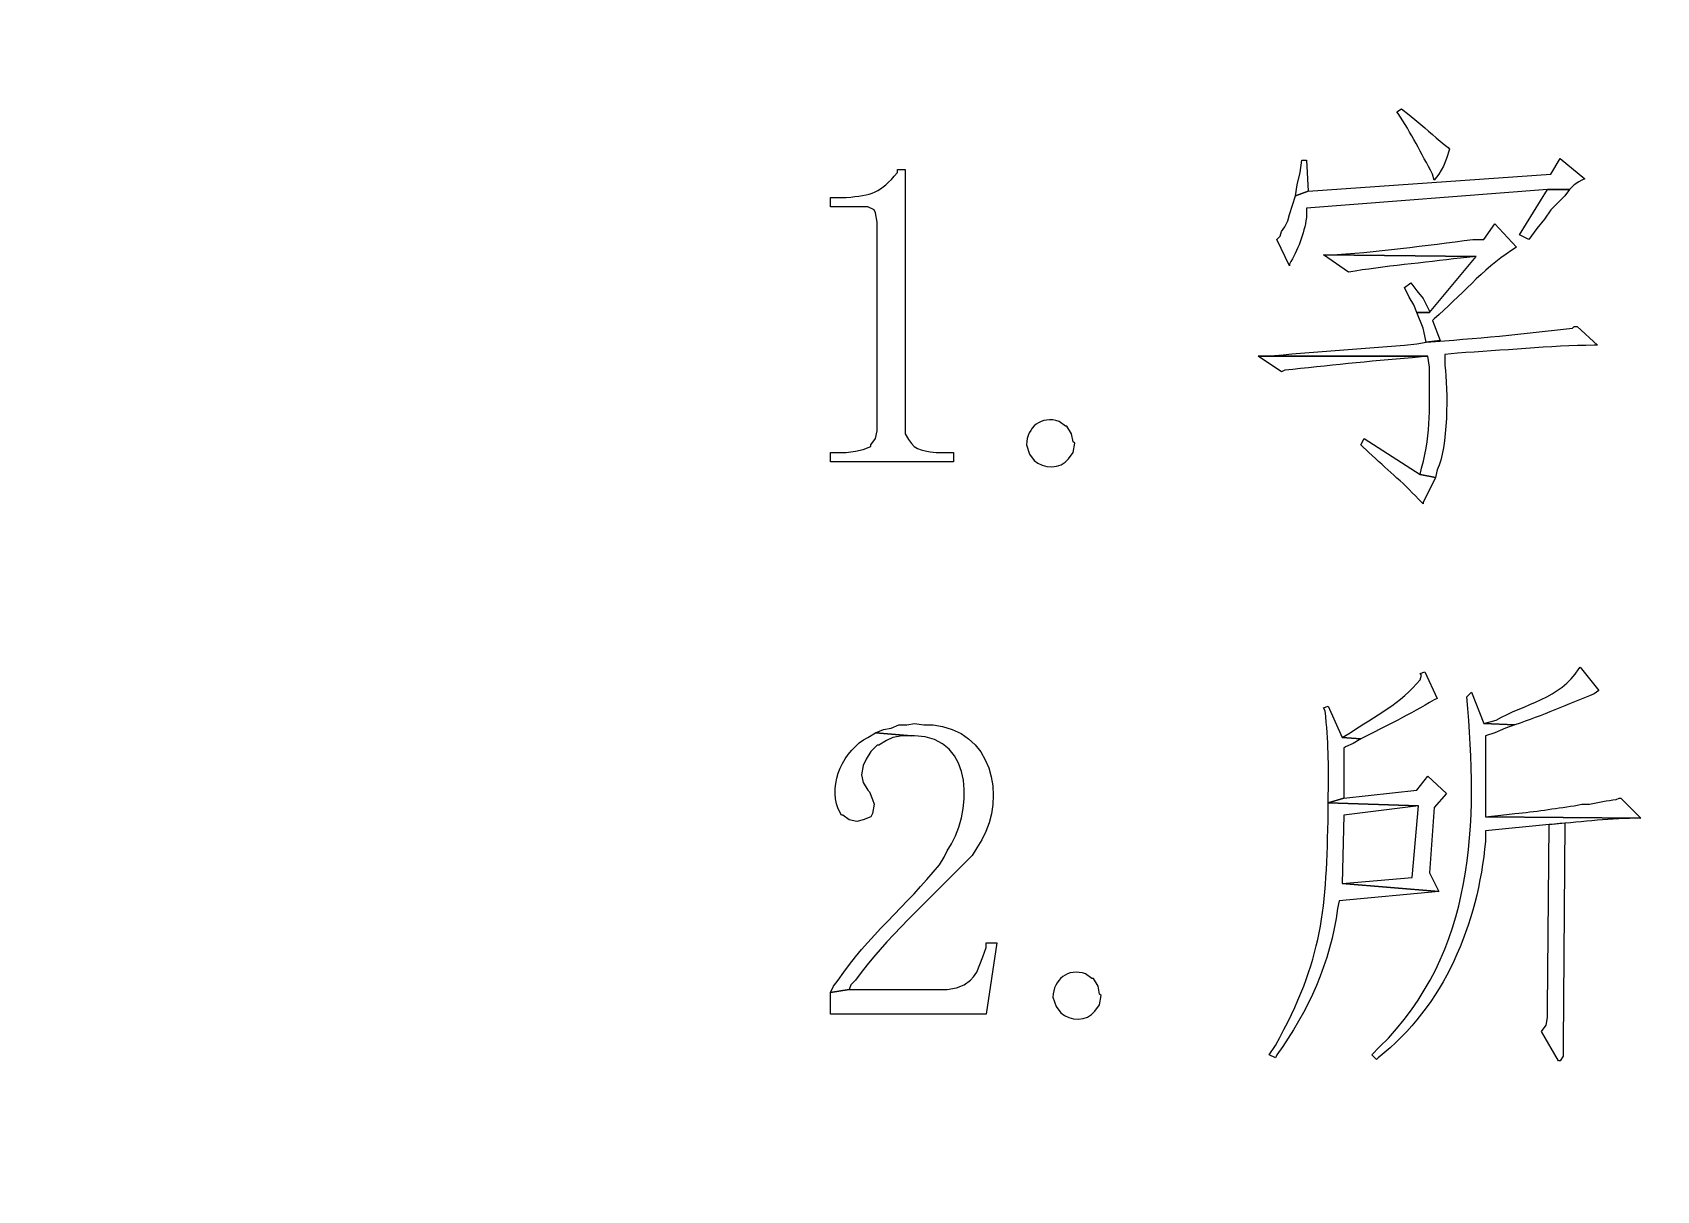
# Model space of a CAD drawing. Header units: centimetres. Extents: x -20.7 to 20.7, y -14.5 to 14.5.
# Drawn here: x -16.148 to -13.938, y -8.712 to -7.137 of the extents above; entities that cross this region are included whole.
import ezdxf

# ---------------------------------------------------------------- set-up
doc = ezdxf.new("R2010")
doc.units = ezdxf.units.CM
doc.header["$MEASUREMENT"] = 0
doc.layers.add('layer 1', color=7, linetype='Continuous')

msp = doc.modelspace()

# ---------------------------------------------------------------- linework, layer by layer
at = {"layer": 'layer 1', "lineweight": 9}
msp.add_open_spline([(19.88612, 13.89874), (19.88612, 13.89874), (-20.11465, 13.89874), (-20.11465, 13.89874), (-20.11465, 13.89874), (-20.11465, 13.89874), (-20.11465, -13.80208), (-20.11465, -13.80208)], degree=3, knots=[0, 0, 0, 0, 0.3333333, 0.3333333, 0.3333333, 0.3333333, 1, 1, 1, 1], dxfattribs=at)
at = {"layer": 'layer 1'}
for points, knots in [([(-14.28535, -7.24041), (-14.28535, -7.24041), (-14.2917, -7.24465), (-14.2917, -7.24465), (-14.2917, -7.24465), (-14.2917, -7.24465), (-14.28958, -7.24676), (-14.28958, -7.24676), (-14.28958, -7.24676), (-14.2724, -7.27329), (-14.25801, -7.30162), (-14.24302, -7.32931), (-14.24302, -7.32931), (-14.24302, -7.32931), (-14.2409, -7.33778), (-14.2409, -7.33778), (-14.2409, -7.33778), (-14.2409, -7.33778), (-14.23455, -7.32931), (-14.23455, -7.32931), (-14.23455, -7.32931), (-14.23455, -7.32931), (-14.2282, -7.31873), (-14.2282, -7.31873), (-14.2282, -7.31873), (-14.2282, -7.31873), (-14.22397, -7.30815), (-14.22397, -7.30815), (-14.22397, -7.30815), (-14.22397, -7.30815), (-14.21973, -7.29545), (-14.21973, -7.29545), (-14.21973, -7.29545), (-14.21973, -7.29545), (-14.22185, -7.29333), (-14.22185, -7.29333), (-14.22185, -7.29333), (-14.23684, -7.28236), (-14.24947, -7.2687), (-14.26418, -7.25735), (-14.26418, -7.25735), (-14.26418, -7.25735), (-14.27477, -7.24888), (-14.27477, -7.24888), (-14.27477, -7.24888), (-14.27477, -7.24888), (-14.28535, -7.24041), (-14.28535, -7.24041)], [0, 0, 0, 0, 0.0769231, 0.0769231, 0.0769231, 0.0769231, 0.1538462, 0.1538462, 0.1538462, 0.1538462, 0.2307692, 0.2307692, 0.2307692, 0.2307692, 0.3076923, 0.3076923, 0.3076923, 0.3076923, 0.3846154, 0.3846154, 0.3846154, 0.3846154, 0.4615385, 0.4615385, 0.4615385, 0.4615385, 0.5384615, 0.5384615, 0.5384615, 0.5384615, 0.6153846, 0.6153846, 0.6153846, 0.6153846, 0.6923077, 0.6923077, 0.6923077, 0.6923077, 0.7692308, 0.7692308, 0.7692308, 0.7692308, 0.8461538, 0.8461538, 0.8461538, 0.8461538, 1, 1, 1, 1]), ([(-14.06945, -7.30815), (-14.06945, -7.30815), (-14.08215, -7.32931), (-14.08215, -7.32931), (-14.08215, -7.32931), (-14.08215, -7.32931), (-14.41235, -7.3526), (-14.41235, -7.3526), (-14.41235, -7.3526), (-14.41235, -7.3526), (-14.42928, -7.35895), (-14.42928, -7.35895), (-14.42928, -7.35895), (-14.42928, -7.35895), (-14.43775, -7.38435), (-14.43775, -7.38435), (-14.43775, -7.38435), (-14.43775, -7.38435), (-14.43987, -7.39281), (-14.43987, -7.39281), (-14.43987, -7.39281), (-14.43987, -7.39281), (-14.4441, -7.40128), (-14.4441, -7.40128), (-14.4441, -7.40128), (-14.4441, -7.40128), (-14.44833, -7.40763), (-14.44833, -7.40763), (-14.44833, -7.40763), (-14.44833, -7.40763), (-14.45045, -7.41398), (-14.45045, -7.41398), (-14.45045, -7.41398), (-14.45045, -7.41398), (-14.45468, -7.41821), (-14.45468, -7.41821), (-14.45468, -7.41821), (-14.45468, -7.41821), (-14.43775, -7.4542), (-14.43775, -7.4542), (-14.43775, -7.4542), (-14.43775, -7.4542), (-14.43775, -7.45208), (-14.43775, -7.45208), (-14.43775, -7.45208), (-14.42618, -7.43271), (-14.41785, -7.41094), (-14.41447, -7.38858), (-14.41447, -7.38858), (-14.41447, -7.38858), (-14.41447, -7.37588), (-14.41447, -7.37588), (-14.41447, -7.37588), (-14.41447, -7.37588), (-14.08638, -7.35048), (-14.08638, -7.35048), (-14.08638, -7.35048), (-14.08638, -7.35048), (-14.05675, -7.35048), (-14.05675, -7.35048), (-14.05675, -7.35048), (-14.05675, -7.35048), (-14.0504, -7.34413), (-14.0504, -7.34413), (-14.0504, -7.34413), (-14.0504, -7.34413), (-14.04405, -7.3399), (-14.04405, -7.3399), (-14.04405, -7.3399), (-14.04405, -7.3399), (-14.03982, -7.33778), (-14.03982, -7.33778), (-14.03982, -7.33778), (-14.03982, -7.33778), (-14.03558, -7.33566), (-14.03558, -7.33566), (-14.03558, -7.33566), (-14.03558, -7.33566), (-14.06945, -7.30815), (-14.06945, -7.30815)], [0, 0, 0, 0, 0.047619, 0.047619, 0.047619, 0.047619, 0.0952381, 0.0952381, 0.0952381, 0.0952381, 0.1428571, 0.1428571, 0.1428571, 0.1428571, 0.1904762, 0.1904762, 0.1904762, 0.1904762, 0.2380952, 0.2380952, 0.2380952, 0.2380952, 0.2857143, 0.2857143, 0.2857143, 0.2857143, 0.3333333, 0.3333333, 0.3333333, 0.3333333, 0.3809524, 0.3809524, 0.3809524, 0.3809524, 0.4285714, 0.4285714, 0.4285714, 0.4285714, 0.4761905, 0.4761905, 0.4761905, 0.4761905, 0.5238095, 0.5238095, 0.5238095, 0.5238095, 0.5714286, 0.5714286, 0.5714286, 0.5714286, 0.6190476, 0.6190476, 0.6190476, 0.6190476, 0.6666667, 0.6666667, 0.6666667, 0.6666667, 0.7142857, 0.7142857, 0.7142857, 0.7142857, 0.7619048, 0.7619048, 0.7619048, 0.7619048, 0.8095238, 0.8095238, 0.8095238, 0.8095238, 0.8571429, 0.8571429, 0.8571429, 0.8571429, 0.9047619, 0.9047619, 0.9047619, 0.9047619, 1, 1, 1, 1]), ([(-14.41447, -7.31026), (-14.41447, -7.31026), (-14.42082, -7.31026), (-14.42082, -7.31026), (-14.42082, -7.31026), (-14.42082, -7.31026), (-14.42293, -7.3272), (-14.42293, -7.3272), (-14.42293, -7.3272), (-14.42293, -7.3272), (-14.42717, -7.34413), (-14.42717, -7.34413), (-14.42717, -7.34413), (-14.42717, -7.34413), (-14.42928, -7.35895), (-14.42928, -7.35895), (-14.42928, -7.35895), (-14.42928, -7.35895), (-14.41235, -7.3526), (-14.41235, -7.3526), (-14.41235, -7.3526), (-14.41235, -7.3526), (-14.41447, -7.31026), (-14.41447, -7.31026)], [0, 0, 0, 0, 0.1428571, 0.1428571, 0.1428571, 0.1428571, 0.2857143, 0.2857143, 0.2857143, 0.2857143, 0.4285714, 0.4285714, 0.4285714, 0.4285714, 0.5714286, 0.5714286, 0.5714286, 0.5714286, 0.7142857, 0.7142857, 0.7142857, 0.7142857, 1, 1, 1, 1]), ([(-14.96057, -7.32296), (-14.96057, -7.32296), (-14.97115, -7.32296), (-14.97115, -7.32296), (-14.97115, -7.32296), (-14.97115, -7.32296), (-14.97115, -7.3272), (-14.97115, -7.3272), (-14.97115, -7.3272), (-14.99426, -7.35496), (-15.00579, -7.35831), (-15.041, -7.36106), (-15.041, -7.36106), (-15.041, -7.36106), (-15.06217, -7.36106), (-15.06217, -7.36106), (-15.06217, -7.36106), (-15.06217, -7.36106), (-15.06217, -7.37376), (-15.06217, -7.37376), (-15.06217, -7.37376), (-15.06217, -7.37376), (-15.01137, -7.37376), (-15.01137, -7.37376), (-15.01137, -7.37376), (-15.01137, -7.37376), (-15.0029, -7.378), (-15.0029, -7.378), (-15.0029, -7.378), (-15.0029, -7.378), (-15.00078, -7.38223), (-15.00078, -7.38223), (-15.00078, -7.38223), (-15.00078, -7.38223), (-14.99867, -7.39493), (-14.99867, -7.39493), (-14.99867, -7.39493), (-14.99867, -7.39493), (-14.99867, -7.67856), (-14.99867, -7.67856), (-14.99867, -7.67856), (-14.99867, -7.67856), (-15.00078, -7.68915), (-15.00078, -7.68915), (-15.00078, -7.68915), (-15.00078, -7.68915), (-15.00713, -7.69761), (-15.00713, -7.69761), (-15.00713, -7.69761), (-15.00713, -7.69761), (-15.00713, -7.69973), (-15.00713, -7.69973), (-15.00713, -7.69973), (-15.00713, -7.69973), (-15.01772, -7.70396), (-15.01772, -7.70396), (-15.01772, -7.70396), (-15.01772, -7.70396), (-15.0283, -7.70608), (-15.0283, -7.70608), (-15.0283, -7.70608), (-15.0283, -7.70608), (-15.041, -7.7082), (-15.041, -7.7082), (-15.041, -7.7082), (-15.041, -7.7082), (-15.06217, -7.7082), (-15.06217, -7.7082), (-15.06217, -7.7082), (-15.06217, -7.7082), (-15.06217, -7.7209), (-15.06217, -7.7209), (-15.06217, -7.7209), (-15.06217, -7.7209), (-14.89495, -7.7209), (-14.89495, -7.7209), (-14.89495, -7.7209), (-14.89495, -7.7209), (-14.89495, -7.7082), (-14.89495, -7.7082), (-14.89495, -7.7082), (-14.89495, -7.7082), (-14.91823, -7.7082), (-14.91823, -7.7082), (-14.91823, -7.7082), (-14.9424, -7.7046), (-14.94818, -7.70527), (-14.96057, -7.6828), (-14.96057, -7.6828), (-14.96057, -7.6828), (-14.96057, -7.6701), (-14.96057, -7.6701), (-14.96057, -7.6701), (-14.96057, -7.6701), (-14.96057, -7.32296), (-14.96057, -7.32296)], [0, 0, 0, 0, 0.04, 0.04, 0.04, 0.04, 0.08, 0.08, 0.08, 0.08, 0.12, 0.12, 0.12, 0.12, 0.16, 0.16, 0.16, 0.16, 0.2, 0.2, 0.2, 0.2, 0.24, 0.24, 0.24, 0.24, 0.28, 0.28, 0.28, 0.28, 0.32, 0.32, 0.32, 0.32, 0.36, 0.36, 0.36, 0.36, 0.4, 0.4, 0.4, 0.4, 0.44, 0.44, 0.44, 0.44, 0.48, 0.48, 0.48, 0.48, 0.52, 0.52, 0.52, 0.52, 0.56, 0.56, 0.56, 0.56, 0.6, 0.6, 0.6, 0.6, 0.64, 0.64, 0.64, 0.64, 0.68, 0.68, 0.68, 0.68, 0.72, 0.72, 0.72, 0.72, 0.76, 0.76, 0.76, 0.76, 0.8, 0.8, 0.8, 0.8, 0.84, 0.84, 0.84, 0.84, 0.88, 0.88, 0.88, 0.88, 0.92, 0.92, 0.92, 0.92, 1, 1, 1, 1]), ([(-14.05675, -7.35048), (-14.05675, -7.35048), (-14.08638, -7.35048), (-14.08638, -7.35048), (-14.08638, -7.35048), (-14.08638, -7.35048), (-14.12448, -7.41186), (-14.12448, -7.41186), (-14.12448, -7.41186), (-14.12448, -7.41186), (-14.11178, -7.41821), (-14.11178, -7.41821), (-14.11178, -7.41821), (-14.11178, -7.41821), (-14.1012, -7.4034), (-14.1012, -7.4034), (-14.1012, -7.4034), (-14.1012, -7.4034), (-14.09062, -7.3907), (-14.09062, -7.3907), (-14.09062, -7.3907), (-14.09062, -7.3907), (-14.08215, -7.378), (-14.08215, -7.378), (-14.08215, -7.378), (-14.08215, -7.378), (-14.0631, -7.35895), (-14.0631, -7.35895), (-14.0631, -7.35895), (-14.0631, -7.35895), (-14.05675, -7.35048), (-14.05675, -7.35048)], [0, 0, 0, 0, 0.1111111, 0.1111111, 0.1111111, 0.1111111, 0.2222222, 0.2222222, 0.2222222, 0.2222222, 0.3333333, 0.3333333, 0.3333333, 0.3333333, 0.4444444, 0.4444444, 0.4444444, 0.4444444, 0.5555556, 0.5555556, 0.5555556, 0.5555556, 0.6666667, 0.6666667, 0.6666667, 0.6666667, 0.7777778, 0.7777778, 0.7777778, 0.7777778, 1, 1, 1, 1]), ([(-14.15835, -7.39705), (-14.15835, -7.39705), (-14.17317, -7.41821), (-14.17317, -7.41821), (-14.17317, -7.41821), (-14.17317, -7.41821), (-14.18798, -7.41821), (-14.18798, -7.41821), (-14.18798, -7.41821), (-14.2511, -7.42618), (-14.32176, -7.43627), (-14.38483, -7.43938), (-14.38483, -7.43938), (-14.38483, -7.43938), (-14.39118, -7.43938), (-14.39118, -7.43938), (-14.39118, -7.43938), (-14.39118, -7.43938), (-14.18375, -7.4415), (-14.18375, -7.4415), (-14.18375, -7.4415), (-14.18375, -7.4415), (-14.24725, -7.5177), (-14.24725, -7.5177), (-14.24725, -7.5177), (-14.24725, -7.5177), (-14.26418, -7.5177), (-14.26418, -7.5177), (-14.26418, -7.5177), (-14.26418, -7.5177), (-14.25572, -7.53886), (-14.25572, -7.53886), (-14.25572, -7.53886), (-14.25572, -7.53886), (-14.2536, -7.54945), (-14.2536, -7.54945), (-14.2536, -7.54945), (-14.2536, -7.54945), (-14.25148, -7.55791), (-14.25148, -7.55791), (-14.25148, -7.55791), (-14.25148, -7.55791), (-14.23243, -7.5558), (-14.23243, -7.5558), (-14.23243, -7.5558), (-14.23243, -7.5558), (-14.24302, -7.52828), (-14.24302, -7.52828), (-14.24302, -7.52828), (-14.24302, -7.52828), (-14.2409, -7.52616), (-14.2409, -7.52616), (-14.2409, -7.52616), (-14.20456, -7.49565), (-14.17609, -7.45924), (-14.13507, -7.43303), (-14.13507, -7.43303), (-14.13507, -7.43303), (-14.12872, -7.4288), (-14.12872, -7.4288), (-14.12872, -7.4288), (-14.12872, -7.4288), (-14.15835, -7.39705), (-14.15835, -7.39705)], [0, 0, 0, 0, 0.0588235, 0.0588235, 0.0588235, 0.0588235, 0.1176471, 0.1176471, 0.1176471, 0.1176471, 0.1764706, 0.1764706, 0.1764706, 0.1764706, 0.2352941, 0.2352941, 0.2352941, 0.2352941, 0.2941176, 0.2941176, 0.2941176, 0.2941176, 0.3529412, 0.3529412, 0.3529412, 0.3529412, 0.4117647, 0.4117647, 0.4117647, 0.4117647, 0.4705882, 0.4705882, 0.4705882, 0.4705882, 0.5294118, 0.5294118, 0.5294118, 0.5294118, 0.5882353, 0.5882353, 0.5882353, 0.5882353, 0.6470588, 0.6470588, 0.6470588, 0.6470588, 0.7058824, 0.7058824, 0.7058824, 0.7058824, 0.7647059, 0.7647059, 0.7647059, 0.7647059, 0.8235294, 0.8235294, 0.8235294, 0.8235294, 0.8823529, 0.8823529, 0.8823529, 0.8823529, 1, 1, 1, 1]), ([(-14.39118, -7.43938), (-14.39118, -7.43938), (-14.35732, -7.46266), (-14.35732, -7.46266), (-14.35732, -7.46266), (-14.30877, -7.45458), (-14.25494, -7.45003), (-14.20492, -7.44361), (-14.20492, -7.44361), (-14.20492, -7.44361), (-14.18375, -7.44149), (-14.18375, -7.44149), (-14.18375, -7.44149), (-14.18375, -7.44149), (-14.39118, -7.43938), (-14.39118, -7.43938)], [0, 0, 0, 0, 0.2, 0.2, 0.2, 0.2, 0.4, 0.4, 0.4, 0.4, 0.6, 0.6, 0.6, 0.6, 1, 1, 1, 1]), ([(-14.27265, -7.47748), (-14.27265, -7.47748), (-14.28112, -7.48383), (-14.28112, -7.48383), (-14.28112, -7.48383), (-14.28112, -7.48383), (-14.27477, -7.49653), (-14.27477, -7.49653), (-14.27477, -7.49653), (-14.27477, -7.49653), (-14.26842, -7.50711), (-14.26842, -7.50711), (-14.26842, -7.50711), (-14.26842, -7.50711), (-14.26418, -7.5177), (-14.26418, -7.5177), (-14.26418, -7.5177), (-14.26418, -7.5177), (-14.24725, -7.5177), (-14.24725, -7.5177), (-14.24725, -7.5177), (-14.24725, -7.5177), (-14.24725, -7.51558), (-14.24725, -7.51558), (-14.24725, -7.51558), (-14.24725, -7.51558), (-14.25572, -7.49865), (-14.25572, -7.49865), (-14.25572, -7.49865), (-14.25572, -7.49865), (-14.26418, -7.48806), (-14.26418, -7.48806), (-14.26418, -7.48806), (-14.26418, -7.48806), (-14.27265, -7.47748), (-14.27265, -7.47748)], [0, 0, 0, 0, 0.1, 0.1, 0.1, 0.1, 0.2, 0.2, 0.2, 0.2, 0.3, 0.3, 0.3, 0.3, 0.4, 0.4, 0.4, 0.4, 0.5, 0.5, 0.5, 0.5, 0.6, 0.6, 0.6, 0.6, 0.7, 0.7, 0.7, 0.7, 0.8, 0.8, 0.8, 0.8, 1, 1, 1, 1]), ([(-14.04617, -7.53674), (-14.04617, -7.53674), (-14.0504, -7.53674), (-14.0504, -7.53674), (-14.0504, -7.53674), (-14.0504, -7.53674), (-14.05252, -7.53886), (-14.05252, -7.53886), (-14.05252, -7.53886), (-14.11806, -7.54694), (-14.18506, -7.55308), (-14.25148, -7.55791), (-14.25148, -7.55791), (-14.25148, -7.55791), (-14.26418, -7.56003), (-14.26418, -7.56003), (-14.26418, -7.56003), (-14.26418, -7.56003), (-14.28112, -7.56214), (-14.28112, -7.56214), (-14.28112, -7.56214), (-14.34366, -7.56634), (-14.40731, -7.57188), (-14.4695, -7.57696), (-14.4695, -7.57696), (-14.4695, -7.57696), (-14.48008, -7.57696), (-14.48008, -7.57696), (-14.48008, -7.57696), (-14.48008, -7.57696), (-14.24937, -7.57696), (-14.24937, -7.57696), (-14.24937, -7.57696), (-14.24937, -7.57696), (-14.24725, -7.59178), (-14.24725, -7.59178), (-14.24725, -7.59178), (-14.24746, -7.64378), (-14.24425, -7.67828), (-14.25783, -7.72936), (-14.25783, -7.72936), (-14.25783, -7.72936), (-14.25995, -7.73783), (-14.25995, -7.73783), (-14.25995, -7.73783), (-14.25995, -7.73783), (-14.23878, -7.74206), (-14.23878, -7.74206), (-14.23878, -7.74206), (-14.23878, -7.74206), (-14.23667, -7.73148), (-14.23667, -7.73148), (-14.23667, -7.73148), (-14.2216, -7.70241), (-14.22196, -7.62226), (-14.22608, -7.58966), (-14.22608, -7.58966), (-14.22608, -7.58966), (-14.22608, -7.57484), (-14.22608, -7.57484), (-14.22608, -7.57484), (-14.22608, -7.57484), (-14.20915, -7.57273), (-14.20915, -7.57273), (-14.20915, -7.57273), (-14.14868, -7.56976), (-14.08349, -7.56257), (-14.02288, -7.56214), (-14.02288, -7.56214), (-14.02288, -7.56214), (-14.01865, -7.56214), (-14.01865, -7.56214), (-14.01865, -7.56214), (-14.01865, -7.56214), (-14.04617, -7.53674), (-14.04617, -7.53674)], [0, 0, 0, 0, 0.05, 0.05, 0.05, 0.05, 0.1, 0.1, 0.1, 0.1, 0.15, 0.15, 0.15, 0.15, 0.2, 0.2, 0.2, 0.2, 0.25, 0.25, 0.25, 0.25, 0.3, 0.3, 0.3, 0.3, 0.35, 0.35, 0.35, 0.35, 0.4, 0.4, 0.4, 0.4, 0.45, 0.45, 0.45, 0.45, 0.5, 0.5, 0.5, 0.5, 0.55, 0.55, 0.55, 0.55, 0.6, 0.6, 0.6, 0.6, 0.65, 0.65, 0.65, 0.65, 0.7, 0.7, 0.7, 0.7, 0.75, 0.75, 0.75, 0.75, 0.8, 0.8, 0.8, 0.8, 0.85, 0.85, 0.85, 0.85, 0.9, 0.9, 0.9, 0.9, 1, 1, 1, 1]), ([(-14.48008, -7.57696), (-14.48008, -7.57696), (-14.44833, -7.59813), (-14.44833, -7.59813), (-14.44833, -7.59813), (-14.44833, -7.59813), (-14.4441, -7.59601), (-14.4441, -7.59601), (-14.4441, -7.59601), (-14.38631, -7.59033), (-14.32927, -7.58388), (-14.27053, -7.57908), (-14.27053, -7.57908), (-14.27053, -7.57908), (-14.24937, -7.57696), (-14.24937, -7.57696), (-14.24937, -7.57696), (-14.24937, -7.57696), (-14.48008, -7.57696), (-14.48008, -7.57696)], [0, 0, 0, 0, 0.1666667, 0.1666667, 0.1666667, 0.1666667, 0.3333333, 0.3333333, 0.3333333, 0.3333333, 0.5, 0.5, 0.5, 0.5, 0.6666667, 0.6666667, 0.6666667, 0.6666667, 1, 1, 1, 1]), ([(-14.72985, -7.69549), (-14.72985, -7.69549), (-14.73197, -7.70819), (-14.73197, -7.70819), (-14.73197, -7.70819), (-14.73197, -7.70819), (-14.73832, -7.71666), (-14.73832, -7.71666), (-14.73832, -7.71666), (-14.74886, -7.73105), (-14.77275, -7.73014), (-14.78488, -7.71878), (-14.78488, -7.71878), (-14.78488, -7.71878), (-14.79123, -7.71031), (-14.79123, -7.71031), (-14.79123, -7.71031), (-14.79123, -7.71031), (-14.79547, -7.69761), (-14.79547, -7.69761), (-14.79547, -7.69761), (-14.79497, -7.67362), (-14.77515, -7.65743), (-14.75102, -7.66586), (-14.75102, -7.66586), (-14.75102, -7.66586), (-14.74255, -7.67221), (-14.74255, -7.67221), (-14.74255, -7.67221), (-14.74255, -7.67221), (-14.74043, -7.67221), (-14.74043, -7.67221), (-14.74043, -7.67221), (-14.74043, -7.67221), (-14.73408, -7.68279), (-14.73408, -7.68279), (-14.73408, -7.68279), (-14.73408, -7.68279), (-14.73197, -7.69338), (-14.73197, -7.69338), (-14.73197, -7.69338), (-14.73197, -7.69338), (-14.72985, -7.69549), (-14.72985, -7.69549)], [0, 0, 0, 0, 0.0833333, 0.0833333, 0.0833333, 0.0833333, 0.1666667, 0.1666667, 0.1666667, 0.1666667, 0.25, 0.25, 0.25, 0.25, 0.3333333, 0.3333333, 0.3333333, 0.3333333, 0.4166667, 0.4166667, 0.4166667, 0.4166667, 0.5, 0.5, 0.5, 0.5, 0.5833333, 0.5833333, 0.5833333, 0.5833333, 0.6666667, 0.6666667, 0.6666667, 0.6666667, 0.75, 0.75, 0.75, 0.75, 0.8333333, 0.8333333, 0.8333333, 0.8333333, 1, 1, 1, 1]), ([(-14.33615, -7.68915), (-14.33615, -7.68915), (-14.34038, -7.69761), (-14.34038, -7.69761), (-14.34038, -7.69761), (-14.34038, -7.69761), (-14.3298, -7.7082), (-14.3298, -7.7082), (-14.3298, -7.7082), (-14.30528, -7.73063), (-14.28531, -7.74675), (-14.26207, -7.7717), (-14.26207, -7.7717), (-14.26207, -7.7717), (-14.25572, -7.77805), (-14.25572, -7.77805), (-14.25572, -7.77805), (-14.25572, -7.77805), (-14.25572, -7.77593), (-14.25572, -7.77593), (-14.25572, -7.77593), (-14.25572, -7.77593), (-14.23878, -7.74206), (-14.23878, -7.74206), (-14.23878, -7.74206), (-14.23878, -7.74206), (-14.25995, -7.73783), (-14.25995, -7.73783), (-14.25995, -7.73783), (-14.25995, -7.73783), (-14.33615, -7.68915), (-14.33615, -7.68915)], [0, 0, 0, 0, 0.1111111, 0.1111111, 0.1111111, 0.1111111, 0.2222222, 0.2222222, 0.2222222, 0.2222222, 0.3333333, 0.3333333, 0.3333333, 0.3333333, 0.4444444, 0.4444444, 0.4444444, 0.4444444, 0.5555556, 0.5555556, 0.5555556, 0.5555556, 0.6666667, 0.6666667, 0.6666667, 0.6666667, 0.7777778, 0.7777778, 0.7777778, 0.7777778, 1, 1, 1, 1]), ([(-14.2536, -8.00665), (-14.2536, -8.00665), (-14.25995, -8.00876), (-14.25995, -8.00876), (-14.25995, -8.00876), (-14.25995, -8.00876), (-14.25783, -8.01088), (-14.25783, -8.01088), (-14.25783, -8.01088), (-14.25783, -8.01088), (-14.25995, -8.01723), (-14.25995, -8.01723), (-14.25995, -8.01723), (-14.28496, -8.04852), (-14.32211, -8.06743), (-14.3552, -8.0892), (-14.3552, -8.0892), (-14.3552, -8.0892), (-14.36578, -8.09555), (-14.36578, -8.09555), (-14.36578, -8.09555), (-14.36578, -8.09555), (-14.34038, -8.09766), (-14.34038, -8.09766), (-14.34038, -8.09766), (-14.30736, -8.0808), (-14.27304, -8.06372), (-14.2409, -8.04475), (-14.2409, -8.04475), (-14.2409, -8.04475), (-14.23667, -8.04263), (-14.23667, -8.04263), (-14.23667, -8.04263), (-14.23667, -8.04263), (-14.2536, -8.00665), (-14.2536, -8.00665)], [0, 0, 0, 0, 0.1, 0.1, 0.1, 0.1, 0.2, 0.2, 0.2, 0.2, 0.3, 0.3, 0.3, 0.3, 0.4, 0.4, 0.4, 0.4, 0.5, 0.5, 0.5, 0.5, 0.6, 0.6, 0.6, 0.6, 0.7, 0.7, 0.7, 0.7, 0.8, 0.8, 0.8, 0.8, 1, 1, 1, 1]), ([(-14.04193, -8.0003), (-14.04193, -8.0003), (-14.04405, -8.00241), (-14.04405, -8.00241), (-14.04405, -8.00241), (-14.06818, -8.04245), (-14.11873, -8.05018), (-14.15623, -8.07226), (-14.15623, -8.07226), (-14.15623, -8.07226), (-14.17317, -8.0765), (-14.17317, -8.0765), (-14.17317, -8.0765), (-14.17317, -8.0765), (-14.13083, -8.07861), (-14.13083, -8.07861), (-14.13083, -8.07861), (-14.09386, -8.06577), (-14.05894, -8.05127), (-14.02288, -8.03628), (-14.02288, -8.03628), (-14.02288, -8.03628), (-14.01653, -8.03205), (-14.01653, -8.03205), (-14.01653, -8.03205), (-14.01653, -8.03205), (-14.04193, -8.0003), (-14.04193, -8.0003)], [0, 0, 0, 0, 0.125, 0.125, 0.125, 0.125, 0.25, 0.25, 0.25, 0.25, 0.375, 0.375, 0.375, 0.375, 0.5, 0.5, 0.5, 0.5, 0.625, 0.625, 0.625, 0.625, 0.75, 0.75, 0.75, 0.75, 1, 1, 1, 1]), ([(-14.1901, -8.03416), (-14.1901, -8.03416), (-14.19645, -8.04051), (-14.19645, -8.04051), (-14.19645, -8.04051), (-14.18061, -8.21129), (-14.18435, -8.38814), (-14.31498, -8.51676), (-14.31498, -8.51676), (-14.31498, -8.51676), (-14.32557, -8.52735), (-14.32557, -8.52735), (-14.32557, -8.52735), (-14.32557, -8.52735), (-14.31922, -8.5337), (-14.31922, -8.5337), (-14.31922, -8.5337), (-14.31922, -8.5337), (-14.3171, -8.53158), (-14.3171, -8.53158), (-14.3171, -8.53158), (-14.22728, -8.46159), (-14.18103, -8.34891), (-14.17105, -8.23736), (-14.17105, -8.23736), (-14.17105, -8.23736), (-14.17105, -8.22255), (-14.17105, -8.22255), (-14.17105, -8.22255), (-14.17105, -8.22255), (-14.08427, -8.21408), (-14.08427, -8.21408), (-14.08427, -8.21408), (-14.04536, -8.2114), (-14.00676, -8.20611), (-13.96785, -8.20561), (-13.96785, -8.20561), (-13.96785, -8.20561), (-13.95938, -8.20561), (-13.95938, -8.20561), (-13.95938, -8.20561), (-13.95938, -8.20561), (-14.17105, -8.2035), (-14.17105, -8.2035), (-14.17105, -8.2035), (-14.17105, -8.2035), (-14.17105, -8.09343), (-14.17105, -8.09343), (-14.17105, -8.09343), (-14.17105, -8.09343), (-14.15835, -8.0892), (-14.15835, -8.0892), (-14.15835, -8.0892), (-14.15835, -8.0892), (-14.14353, -8.08285), (-14.14353, -8.08285), (-14.14353, -8.08285), (-14.14353, -8.08285), (-14.13083, -8.07861), (-14.13083, -8.07861), (-14.13083, -8.07861), (-14.13083, -8.07861), (-14.17317, -8.0765), (-14.17317, -8.0765), (-14.17317, -8.0765), (-14.17317, -8.0765), (-14.1901, -8.03416), (-14.1901, -8.03416)], [0, 0, 0, 0, 0.0555556, 0.0555556, 0.0555556, 0.0555556, 0.1111111, 0.1111111, 0.1111111, 0.1111111, 0.1666667, 0.1666667, 0.1666667, 0.1666667, 0.2222222, 0.2222222, 0.2222222, 0.2222222, 0.2777778, 0.2777778, 0.2777778, 0.2777778, 0.3333333, 0.3333333, 0.3333333, 0.3333333, 0.3888889, 0.3888889, 0.3888889, 0.3888889, 0.4444444, 0.4444444, 0.4444444, 0.4444444, 0.5, 0.5, 0.5, 0.5, 0.5555556, 0.5555556, 0.5555556, 0.5555556, 0.6111111, 0.6111111, 0.6111111, 0.6111111, 0.6666667, 0.6666667, 0.6666667, 0.6666667, 0.7222222, 0.7222222, 0.7222222, 0.7222222, 0.7777778, 0.7777778, 0.7777778, 0.7777778, 0.8333333, 0.8333333, 0.8333333, 0.8333333, 0.8888889, 0.8888889, 0.8888889, 0.8888889, 1, 1, 1, 1]), ([(-14.38483, -8.05321), (-14.38483, -8.05321), (-14.39118, -8.05533), (-14.39118, -8.05533), (-14.39118, -8.05533), (-14.39118, -8.05533), (-14.38907, -8.05956), (-14.38907, -8.05956), (-14.38907, -8.05956), (-14.38473, -8.10112), (-14.38423, -8.13206), (-14.38483, -8.17386), (-14.38483, -8.17386), (-14.38483, -8.17386), (-14.38483, -8.18445), (-14.38483, -8.18445), (-14.38483, -8.18445), (-14.38483, -8.18445), (-14.36367, -8.1781), (-14.36367, -8.1781), (-14.36367, -8.1781), (-14.36367, -8.1781), (-14.36367, -8.11036), (-14.36367, -8.11036), (-14.36367, -8.11036), (-14.36367, -8.11036), (-14.36155, -8.10825), (-14.36155, -8.10825), (-14.36155, -8.10825), (-14.36155, -8.10825), (-14.35097, -8.10401), (-14.35097, -8.10401), (-14.35097, -8.10401), (-14.35097, -8.10401), (-14.34038, -8.09766), (-14.34038, -8.09766), (-14.34038, -8.09766), (-14.34038, -8.09766), (-14.36578, -8.09555), (-14.36578, -8.09555), (-14.36578, -8.09555), (-14.36578, -8.09555), (-14.38483, -8.05321), (-14.38483, -8.05321)], [0, 0, 0, 0, 0.0833333, 0.0833333, 0.0833333, 0.0833333, 0.1666667, 0.1666667, 0.1666667, 0.1666667, 0.25, 0.25, 0.25, 0.25, 0.3333333, 0.3333333, 0.3333333, 0.3333333, 0.4166667, 0.4166667, 0.4166667, 0.4166667, 0.5, 0.5, 0.5, 0.5, 0.5833333, 0.5833333, 0.5833333, 0.5833333, 0.6666667, 0.6666667, 0.6666667, 0.6666667, 0.75, 0.75, 0.75, 0.75, 0.8333333, 0.8333333, 0.8333333, 0.8333333, 1, 1, 1, 1]), ([(-14.94787, -8.0765), (-14.94787, -8.0765), (-14.95845, -8.07861), (-14.95845, -8.07861), (-14.95845, -8.07861), (-14.95845, -8.07861), (-14.96903, -8.07861), (-14.96903, -8.07861), (-14.96903, -8.07861), (-14.96903, -8.07861), (-14.97962, -8.08285), (-14.97962, -8.08285), (-14.97962, -8.08285), (-14.97962, -8.08285), (-14.9902, -8.08496), (-14.9902, -8.08496), (-14.9902, -8.08496), (-14.9902, -8.08496), (-15.00078, -8.0892), (-15.00078, -8.0892), (-15.00078, -8.0892), (-15.00078, -8.0892), (-14.9521, -8.09343), (-14.9521, -8.09343), (-14.9521, -8.09343), (-14.9521, -8.09343), (-14.94787, -8.09343), (-14.94787, -8.09343), (-14.94787, -8.09343), (-14.86422, -8.09477), (-14.86884, -8.20113), (-14.90342, -8.25006), (-14.90342, -8.25006), (-14.90342, -8.25006), (-14.90765, -8.25853), (-14.90765, -8.25853), (-14.90765, -8.25853), (-14.90765, -8.25853), (-14.914, -8.26911), (-14.914, -8.26911), (-14.914, -8.26911), (-14.95771, -8.32323), (-15.01274, -8.36757), (-15.05158, -8.42575), (-15.05158, -8.42575), (-15.05158, -8.42575), (-15.05793, -8.43421), (-15.05793, -8.43421), (-15.05793, -8.43421), (-15.05793, -8.43421), (-15.06217, -8.44268), (-15.06217, -8.44268), (-15.06217, -8.44268), (-15.06217, -8.44268), (-15.03677, -8.43845), (-15.03677, -8.43845), (-15.03677, -8.43845), (-15.03677, -8.43845), (-15.03465, -8.4321), (-15.03465, -8.4321), (-15.03465, -8.4321), (-15.03465, -8.4321), (-15.0283, -8.42575), (-15.0283, -8.42575), (-15.0283, -8.42575), (-14.98826, -8.37075), (-14.92617, -8.31374), (-14.87802, -8.26488), (-14.87802, -8.26488), (-14.87802, -8.26488), (-14.86955, -8.25641), (-14.86955, -8.25641), (-14.86955, -8.25641), (-14.86955, -8.25641), (-14.8632, -8.24583), (-14.8632, -8.24583), (-14.8632, -8.24583), (-14.82379, -8.19147), (-14.83459, -8.09734), (-14.90977, -8.08073), (-14.90977, -8.08073), (-14.90977, -8.08073), (-14.92247, -8.07861), (-14.92247, -8.07861), (-14.92247, -8.07861), (-14.92247, -8.07861), (-14.93517, -8.07861), (-14.93517, -8.07861), (-14.93517, -8.07861), (-14.93517, -8.07861), (-14.94787, -8.0765), (-14.94787, -8.0765)], [0, 0, 0, 0, 0.0416667, 0.0416667, 0.0416667, 0.0416667, 0.0833333, 0.0833333, 0.0833333, 0.0833333, 0.125, 0.125, 0.125, 0.125, 0.1666667, 0.1666667, 0.1666667, 0.1666667, 0.2083333, 0.2083333, 0.2083333, 0.2083333, 0.25, 0.25, 0.25, 0.25, 0.2916667, 0.2916667, 0.2916667, 0.2916667, 0.3333333, 0.3333333, 0.3333333, 0.3333333, 0.375, 0.375, 0.375, 0.375, 0.4166667, 0.4166667, 0.4166667, 0.4166667, 0.4583333, 0.4583333, 0.4583333, 0.4583333, 0.5, 0.5, 0.5, 0.5, 0.5416667, 0.5416667, 0.5416667, 0.5416667, 0.5833333, 0.5833333, 0.5833333, 0.5833333, 0.625, 0.625, 0.625, 0.625, 0.6666667, 0.6666667, 0.6666667, 0.6666667, 0.7083333, 0.7083333, 0.7083333, 0.7083333, 0.75, 0.75, 0.75, 0.75, 0.7916667, 0.7916667, 0.7916667, 0.7916667, 0.8333333, 0.8333333, 0.8333333, 0.8333333, 0.875, 0.875, 0.875, 0.875, 0.9166667, 0.9166667, 0.9166667, 0.9166667, 1, 1, 1, 1]), ([(-15.00078, -8.0892), (-15.00078, -8.0892), (-15.01137, -8.09555), (-15.01137, -8.09555), (-15.01137, -8.09555), (-15.04379, -8.11283), (-15.0658, -8.15763), (-15.05158, -8.19291), (-15.05158, -8.19291), (-15.05158, -8.19291), (-15.04735, -8.20138), (-15.04735, -8.20138), (-15.04735, -8.20138), (-15.04735, -8.20138), (-15.04523, -8.20138), (-15.04523, -8.20138), (-15.04523, -8.20138), (-15.04523, -8.20138), (-15.03677, -8.20773), (-15.03677, -8.20773), (-15.03677, -8.20773), (-15.03677, -8.20773), (-15.02618, -8.20985), (-15.02618, -8.20985), (-15.02618, -8.20985), (-15.02618, -8.20985), (-15.01772, -8.20773), (-15.01772, -8.20773), (-15.01772, -8.20773), (-15.01772, -8.20773), (-15.00713, -8.2035), (-15.00713, -8.2035), (-15.00713, -8.2035), (-15.00713, -8.2035), (-15.00502, -8.19926), (-15.00502, -8.19926), (-15.00502, -8.19926), (-15.00502, -8.19926), (-15.0029, -8.18656), (-15.0029, -8.18656), (-15.0029, -8.18656), (-15.0029, -8.18656), (-15.00502, -8.18021), (-15.00502, -8.18021), (-15.00502, -8.18021), (-15.00502, -8.18021), (-15.00925, -8.16963), (-15.00925, -8.16963), (-15.00925, -8.16963), (-15.00925, -8.16963), (-15.01137, -8.16751), (-15.01137, -8.16751), (-15.01137, -8.16751), (-15.01137, -8.16751), (-15.01772, -8.15693), (-15.01772, -8.15693), (-15.01772, -8.15693), (-15.01772, -8.15693), (-15.01983, -8.14635), (-15.01983, -8.14635), (-15.01983, -8.14635), (-15.01983, -8.14635), (-15.01772, -8.13365), (-15.01772, -8.13365), (-15.01772, -8.13365), (-15.01772, -8.13365), (-15.01348, -8.12518), (-15.01348, -8.12518), (-15.01348, -8.12518), (-15.01348, -8.12518), (-15.00713, -8.1146), (-15.00713, -8.1146), (-15.00713, -8.1146), (-15.00713, -8.1146), (-14.99867, -8.10613), (-14.99867, -8.10613), (-14.99867, -8.10613), (-14.99867, -8.10613), (-14.99655, -8.10613), (-14.99655, -8.10613), (-14.99655, -8.10613), (-14.99655, -8.10613), (-14.98597, -8.09978), (-14.98597, -8.09978), (-14.98597, -8.09978), (-14.98597, -8.09978), (-14.9775, -8.09555), (-14.9775, -8.09555), (-14.9775, -8.09555), (-14.9775, -8.09555), (-14.9648, -8.09343), (-14.9648, -8.09343), (-14.9648, -8.09343), (-14.9648, -8.09343), (-14.9521, -8.09343), (-14.9521, -8.09343), (-14.9521, -8.09343), (-14.9521, -8.09343), (-15.00078, -8.0892), (-15.00078, -8.0892)], [0, 0, 0, 0, 0.0384615, 0.0384615, 0.0384615, 0.0384615, 0.0769231, 0.0769231, 0.0769231, 0.0769231, 0.1153846, 0.1153846, 0.1153846, 0.1153846, 0.1538462, 0.1538462, 0.1538462, 0.1538462, 0.1923077, 0.1923077, 0.1923077, 0.1923077, 0.2307692, 0.2307692, 0.2307692, 0.2307692, 0.2692308, 0.2692308, 0.2692308, 0.2692308, 0.3076923, 0.3076923, 0.3076923, 0.3076923, 0.3461538, 0.3461538, 0.3461538, 0.3461538, 0.3846154, 0.3846154, 0.3846154, 0.3846154, 0.4230769, 0.4230769, 0.4230769, 0.4230769, 0.4615385, 0.4615385, 0.4615385, 0.4615385, 0.5, 0.5, 0.5, 0.5, 0.5384615, 0.5384615, 0.5384615, 0.5384615, 0.5769231, 0.5769231, 0.5769231, 0.5769231, 0.6153846, 0.6153846, 0.6153846, 0.6153846, 0.6538462, 0.6538462, 0.6538462, 0.6538462, 0.6923077, 0.6923077, 0.6923077, 0.6923077, 0.7307692, 0.7307692, 0.7307692, 0.7307692, 0.7692308, 0.7692308, 0.7692308, 0.7692308, 0.8076923, 0.8076923, 0.8076923, 0.8076923, 0.8461538, 0.8461538, 0.8461538, 0.8461538, 0.8846154, 0.8846154, 0.8846154, 0.8846154, 0.9230769, 0.9230769, 0.9230769, 0.9230769, 1, 1, 1, 1]), ([(-14.24937, -8.14846), (-14.24937, -8.14846), (-14.26418, -8.16751), (-14.26418, -8.16751), (-14.26418, -8.16751), (-14.26418, -8.16751), (-14.36367, -8.1781), (-14.36367, -8.1781), (-14.36367, -8.1781), (-14.36367, -8.1781), (-14.38483, -8.18445), (-14.38483, -8.18445), (-14.38483, -8.18445), (-14.38483, -8.18445), (-14.26207, -8.18868), (-14.26207, -8.18868), (-14.26207, -8.18868), (-14.26207, -8.18868), (-14.27053, -8.28605), (-14.27053, -8.28605), (-14.27053, -8.28605), (-14.27053, -8.28605), (-14.36578, -8.29451), (-14.36578, -8.29451), (-14.36578, -8.29451), (-14.36578, -8.29451), (-14.23455, -8.3051), (-14.23455, -8.3051), (-14.23455, -8.3051), (-14.23455, -8.3051), (-14.24725, -8.2797), (-14.24725, -8.2797), (-14.24725, -8.2797), (-14.24725, -8.2797), (-14.2409, -8.1908), (-14.2409, -8.1908), (-14.2409, -8.1908), (-14.2409, -8.1908), (-14.22397, -8.17175), (-14.22397, -8.17175), (-14.22397, -8.17175), (-14.22397, -8.17175), (-14.24937, -8.14846), (-14.24937, -8.14846)], [0, 0, 0, 0, 0.0833333, 0.0833333, 0.0833333, 0.0833333, 0.1666667, 0.1666667, 0.1666667, 0.1666667, 0.25, 0.25, 0.25, 0.25, 0.3333333, 0.3333333, 0.3333333, 0.3333333, 0.4166667, 0.4166667, 0.4166667, 0.4166667, 0.5, 0.5, 0.5, 0.5, 0.5833333, 0.5833333, 0.5833333, 0.5833333, 0.6666667, 0.6666667, 0.6666667, 0.6666667, 0.75, 0.75, 0.75, 0.75, 0.8333333, 0.8333333, 0.8333333, 0.8333333, 1, 1, 1, 1]), ([(-14.38483, -8.18445), (-14.38483, -8.18445), (-14.38483, -8.19715), (-14.38483, -8.19715), (-14.38483, -8.19715), (-14.38762, -8.32884), (-14.39132, -8.39745), (-14.4568, -8.51465), (-14.4568, -8.51465), (-14.4568, -8.51465), (-14.46527, -8.52735), (-14.46527, -8.52735), (-14.46527, -8.52735), (-14.46527, -8.52735), (-14.4568, -8.53158), (-14.4568, -8.53158), (-14.4568, -8.53158), (-14.4568, -8.53158), (-14.45468, -8.52735), (-14.45468, -8.52735), (-14.45468, -8.52735), (-14.4121, -8.46857), (-14.38169, -8.40102), (-14.37213, -8.32838), (-14.37213, -8.32838), (-14.37213, -8.32838), (-14.37002, -8.3178), (-14.37002, -8.3178), (-14.37002, -8.3178), (-14.37002, -8.3178), (-14.23455, -8.3051), (-14.23455, -8.3051), (-14.23455, -8.3051), (-14.23455, -8.3051), (-14.36578, -8.29451), (-14.36578, -8.29451), (-14.36578, -8.29451), (-14.36578, -8.29451), (-14.36367, -8.20138), (-14.36367, -8.20138), (-14.36367, -8.20138), (-14.36367, -8.20138), (-14.26207, -8.18868), (-14.26207, -8.18868), (-14.26207, -8.18868), (-14.26207, -8.18868), (-14.38483, -8.18445), (-14.38483, -8.18445)], [0, 0, 0, 0, 0.0769231, 0.0769231, 0.0769231, 0.0769231, 0.1538462, 0.1538462, 0.1538462, 0.1538462, 0.2307692, 0.2307692, 0.2307692, 0.2307692, 0.3076923, 0.3076923, 0.3076923, 0.3076923, 0.3846154, 0.3846154, 0.3846154, 0.3846154, 0.4615385, 0.4615385, 0.4615385, 0.4615385, 0.5384615, 0.5384615, 0.5384615, 0.5384615, 0.6153846, 0.6153846, 0.6153846, 0.6153846, 0.6923077, 0.6923077, 0.6923077, 0.6923077, 0.7692308, 0.7692308, 0.7692308, 0.7692308, 0.8461538, 0.8461538, 0.8461538, 0.8461538, 1, 1, 1, 1]), ([(-13.9869, -8.1781), (-13.9869, -8.1781), (-13.98902, -8.1781), (-13.98902, -8.1781), (-13.98902, -8.1781), (-13.98902, -8.1781), (-13.99325, -8.18021), (-13.99325, -8.18021), (-13.99325, -8.18021), (-14.00524, -8.18159), (-14.0172, -8.18395), (-14.02923, -8.18656), (-14.02923, -8.18656), (-14.02923, -8.18656), (-14.03982, -8.18656), (-14.03982, -8.18656), (-14.03982, -8.18656), (-14.03982, -8.18656), (-14.0504, -8.18868), (-14.0504, -8.18868), (-14.0504, -8.18868), (-14.07725, -8.19245), (-14.10385, -8.19665), (-14.13083, -8.19926), (-14.13083, -8.19926), (-14.13083, -8.19926), (-14.14988, -8.20138), (-14.14988, -8.20138), (-14.14988, -8.20138), (-14.14988, -8.20138), (-14.17105, -8.2035), (-14.17105, -8.2035), (-14.17105, -8.2035), (-14.17105, -8.2035), (-13.95938, -8.20561), (-13.95938, -8.20561), (-13.95938, -8.20561), (-13.95938, -8.20561), (-13.9869, -8.1781), (-13.9869, -8.1781)], [0, 0, 0, 0, 0.0909091, 0.0909091, 0.0909091, 0.0909091, 0.1818182, 0.1818182, 0.1818182, 0.1818182, 0.2727273, 0.2727273, 0.2727273, 0.2727273, 0.3636364, 0.3636364, 0.3636364, 0.3636364, 0.4545455, 0.4545455, 0.4545455, 0.4545455, 0.5454545, 0.5454545, 0.5454545, 0.5454545, 0.6363636, 0.6363636, 0.6363636, 0.6363636, 0.7272727, 0.7272727, 0.7272727, 0.7272727, 0.8181818, 0.8181818, 0.8181818, 0.8181818, 1, 1, 1, 1]), ([(-14.0631, -8.21196), (-14.0631, -8.21196), (-14.08427, -8.21408), (-14.08427, -8.21408), (-14.08427, -8.21408), (-14.08427, -8.21408), (-14.08638, -8.46385), (-14.08638, -8.46385), (-14.08638, -8.46385), (-14.08638, -8.46385), (-14.08638, -8.47655), (-14.08638, -8.47655), (-14.08638, -8.47655), (-14.08638, -8.47655), (-14.0885, -8.48713), (-14.0885, -8.48713), (-14.0885, -8.48713), (-14.0885, -8.48713), (-14.09485, -8.4956), (-14.09485, -8.4956), (-14.09485, -8.4956), (-14.09485, -8.4956), (-14.07157, -8.53581), (-14.07157, -8.53581), (-14.07157, -8.53581), (-14.07157, -8.53581), (-14.06945, -8.53581), (-14.06945, -8.53581), (-14.06945, -8.53581), (-14.06945, -8.53581), (-14.06522, -8.52946), (-14.06522, -8.52946), (-14.06522, -8.52946), (-14.06522, -8.52946), (-14.06522, -8.51253), (-14.06522, -8.51253), (-14.06522, -8.51253), (-14.06522, -8.51253), (-14.0631, -8.21196), (-14.0631, -8.21196)], [0, 0, 0, 0, 0.0909091, 0.0909091, 0.0909091, 0.0909091, 0.1818182, 0.1818182, 0.1818182, 0.1818182, 0.2727273, 0.2727273, 0.2727273, 0.2727273, 0.3636364, 0.3636364, 0.3636364, 0.3636364, 0.4545455, 0.4545455, 0.4545455, 0.4545455, 0.5454545, 0.5454545, 0.5454545, 0.5454545, 0.6363636, 0.6363636, 0.6363636, 0.6363636, 0.7272727, 0.7272727, 0.7272727, 0.7272727, 0.8181818, 0.8181818, 0.8181818, 0.8181818, 1, 1, 1, 1]), ([(-14.83568, -8.37495), (-14.83568, -8.37495), (-14.8505, -8.37495), (-14.8505, -8.37495), (-14.8505, -8.37495), (-14.8505, -8.37495), (-14.8505, -8.3813), (-14.8505, -8.3813), (-14.8505, -8.3813), (-14.8505, -8.3813), (-14.85473, -8.394), (-14.85473, -8.394), (-14.85473, -8.394), (-14.85473, -8.394), (-14.8632, -8.41516), (-14.8632, -8.41516), (-14.8632, -8.41516), (-14.8632, -8.41516), (-14.86743, -8.42151), (-14.86743, -8.42151), (-14.86743, -8.42151), (-14.86743, -8.42151), (-14.87167, -8.42575), (-14.87167, -8.42575), (-14.87167, -8.42575), (-14.87167, -8.42575), (-14.88013, -8.4321), (-14.88013, -8.4321), (-14.88013, -8.4321), (-14.88013, -8.4321), (-14.89072, -8.43633), (-14.89072, -8.43633), (-14.89072, -8.43633), (-14.89072, -8.43633), (-14.90342, -8.43845), (-14.90342, -8.43845), (-14.90342, -8.43845), (-14.90342, -8.43845), (-15.03677, -8.43845), (-15.03677, -8.43845), (-15.03677, -8.43845), (-15.03677, -8.43845), (-15.06217, -8.44268), (-15.06217, -8.44268), (-15.06217, -8.44268), (-15.06217, -8.44268), (-15.06217, -8.47231), (-15.06217, -8.47231), (-15.06217, -8.47231), (-15.06217, -8.47231), (-14.8505, -8.47231), (-14.8505, -8.47231), (-14.8505, -8.47231), (-14.8505, -8.47231), (-14.83568, -8.37495), (-14.83568, -8.37495)], [0, 0, 0, 0, 0.0666667, 0.0666667, 0.0666667, 0.0666667, 0.1333333, 0.1333333, 0.1333333, 0.1333333, 0.2, 0.2, 0.2, 0.2, 0.2666667, 0.2666667, 0.2666667, 0.2666667, 0.3333333, 0.3333333, 0.3333333, 0.3333333, 0.4, 0.4, 0.4, 0.4, 0.4666667, 0.4666667, 0.4666667, 0.4666667, 0.5333333, 0.5333333, 0.5333333, 0.5333333, 0.6, 0.6, 0.6, 0.6, 0.6666667, 0.6666667, 0.6666667, 0.6666667, 0.7333333, 0.7333333, 0.7333333, 0.7333333, 0.8, 0.8, 0.8, 0.8, 0.8666667, 0.8666667, 0.8666667, 0.8666667, 1, 1, 1, 1]), ([(-14.69387, -8.44691), (-14.69387, -8.44691), (-14.69598, -8.45961), (-14.69598, -8.45961), (-14.69598, -8.45961), (-14.69598, -8.45961), (-14.70233, -8.46808), (-14.70233, -8.46808), (-14.70233, -8.46808), (-14.71288, -8.48247), (-14.73676, -8.48155), (-14.7489, -8.4702), (-14.7489, -8.4702), (-14.7489, -8.4702), (-14.75525, -8.46173), (-14.75525, -8.46173), (-14.75525, -8.46173), (-14.75525, -8.46173), (-14.75948, -8.44903), (-14.75948, -8.44903), (-14.75948, -8.44903), (-14.75899, -8.42504), (-14.73916, -8.40885), (-14.71503, -8.41728), (-14.71503, -8.41728), (-14.71503, -8.41728), (-14.70657, -8.42363), (-14.70657, -8.42363), (-14.70657, -8.42363), (-14.70657, -8.42363), (-14.70445, -8.42363), (-14.70445, -8.42363), (-14.70445, -8.42363), (-14.70445, -8.42363), (-14.6981, -8.43421), (-14.6981, -8.43421), (-14.6981, -8.43421), (-14.6981, -8.43421), (-14.69598, -8.4448), (-14.69598, -8.4448), (-14.69598, -8.4448), (-14.69598, -8.4448), (-14.69387, -8.44691), (-14.69387, -8.44691)], [0, 0, 0, 0, 0.0833333, 0.0833333, 0.0833333, 0.0833333, 0.1666667, 0.1666667, 0.1666667, 0.1666667, 0.25, 0.25, 0.25, 0.25, 0.3333333, 0.3333333, 0.3333333, 0.3333333, 0.4166667, 0.4166667, 0.4166667, 0.4166667, 0.5, 0.5, 0.5, 0.5, 0.5833333, 0.5833333, 0.5833333, 0.5833333, 0.6666667, 0.6666667, 0.6666667, 0.6666667, 0.75, 0.75, 0.75, 0.75, 0.8333333, 0.8333333, 0.8333333, 0.8333333, 1, 1, 1, 1])]:
    msp.add_open_spline(points, degree=3, knots=knots, dxfattribs=at)

doc.saveas('drawing.dxf')
